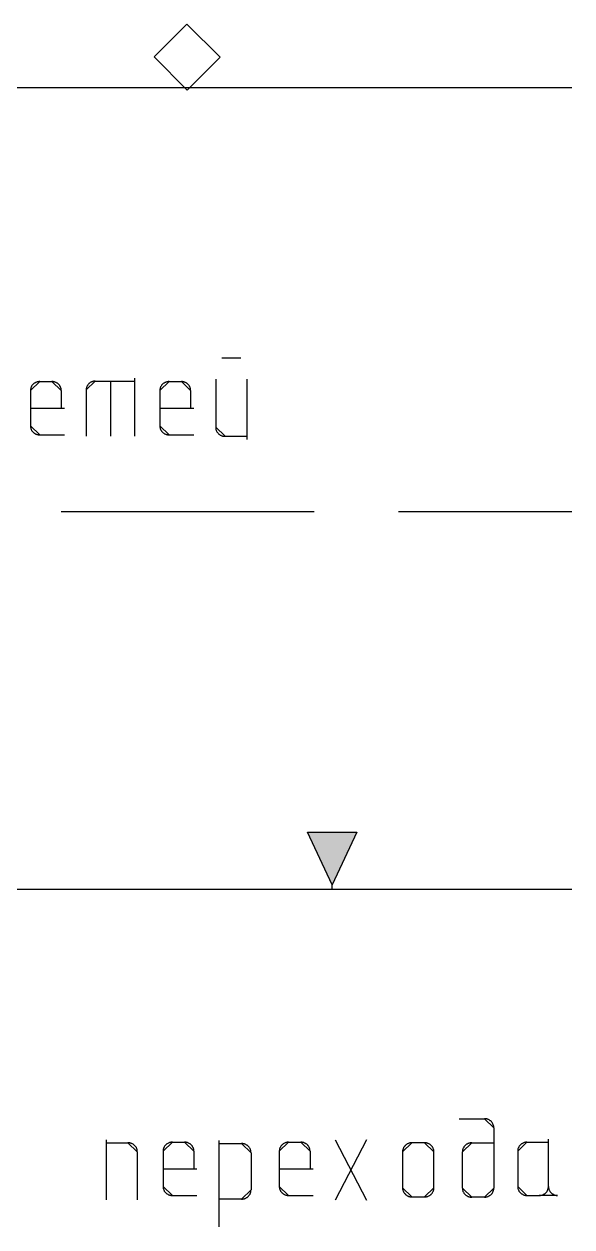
# Model space of a CAD drawing. Extents: x 8646 to 18206, y -17605 to -192.
# Drawn here: x 11117.31 to 11121.95, y -9034.72 to -9024.53 of the extents above; entities that cross this region are included whole.
import ezdxf

# ---------------------------------------------------------------- set-up
doc = ezdxf.new("R2010")
doc.units = 0
doc.layers.get('0').update_dxf_attribs({"linetype": 'CONTINUOUS'})

msp = doc.modelspace()

# ---------------------------------------------------------------- hatches: boundary and pattern name
at = {"linetype": 'CONTINUOUS'}
msp.add_hatch(color=8, dxfattribs=at).paths.add_polyline_path([(11119.923, -9031.822), (11119.715, -9031.376), (11120.132, -9031.376)])

# ---------------------------------------------------------------- linework, layer by layer
at = {"color": 8, "linetype": 'CONTINUOUS'}
for p, q in [((11118.692, -9024.526), (11118.414, -9024.805)), ((11118.974, -9024.808), (11118.692, -9024.526)), ((11118.414, -9024.805), (11118.695, -9025.086)), ((11118.695, -9025.086), (11118.974, -9024.808)), ((11103.335, -9025.065), (11121.954, -9025.065)), ((11119.148, -9027.357), (11118.989, -9027.357)), ((11117.445, -9027.557), (11117.549, -9027.557)), ((11117.916, -9027.553), (11118.249, -9027.553)), ((11118.044, -9027.553), (11118.044, -9028.02)), ((11118.249, -9027.528), (11118.249, -9028.02)), ((11118.541, -9027.557), (11118.646, -9027.557)), ((11118.936, -9027.535), (11118.936, -9027.944)), ((11119.201, -9027.535), (11119.201, -9028.046)), ((11117.367, -9027.632), (11117.367, -9027.932)), ((11117.628, -9027.632), (11117.628, -9027.782)), ((11117.839, -9027.626), (11117.839, -9028.02)), ((11118.463, -9027.632), (11118.463, -9027.932)), ((11118.724, -9027.632), (11118.724, -9027.782)), ((11117.367, -9027.782), (11117.654, -9027.782)), ((11118.463, -9027.782), (11118.75, -9027.782)), ((11117.445, -9028.008), (11117.654, -9028.008)), ((11118.541, -9028.008), (11118.75, -9028.008)), ((11119.015, -9028.02), (11119.201, -9028.02)), ((11117.626, -9028.657), (11119.769, -9028.657)), ((11120.484, -9028.657), (11121.954, -9028.657)), ((11119.715, -9031.376), (11120.132, -9031.376)), ((11119.923, -9031.822), (11119.715, -9031.376)), ((11120.132, -9031.376), (11119.923, -9031.822)), ((11103.335, -9031.858), (11121.954, -9031.858)), ((11119.923, -9031.858), (11119.923, -9031.822)), ((11120.999, -9033.804), (11121.212, -9033.804)), ((11121.292, -9033.88), (11121.292, -9034.392)), ((11118.007, -9033.982), (11118.007, -9034.492)), ((11118.007, -9034.008), (11118.193, -9034.008)), ((11118.569, -9034.004), (11118.673, -9034.004)), ((11118.963, -9033.988), (11118.963, -9034.721)), ((11118.963, -9034.014), (11119.154, -9034.014)), ((11119.553, -9034.004), (11119.658, -9034.004)), ((11120.213, -9033.982), (11119.947, -9034.493)), ((11119.947, -9033.982), (11120.213, -9034.493)), ((11120.705, -9034.008), (11120.599, -9034.008)), ((11121.106, -9034.008), (11121.292, -9034.008)), ((11121.573, -9034.004), (11121.755, -9034.004)), ((11121.755, -9034.379), (11121.755, -9033.978)), ((11118.272, -9034.084), (11118.272, -9034.492)), ((11118.491, -9034.079), (11118.491, -9034.379)), ((11118.751, -9034.079), (11118.751, -9034.229)), ((11119.236, -9034.092), (11119.236, -9034.407)), ((11119.475, -9034.079), (11119.475, -9034.379)), ((11119.736, -9034.079), (11119.736, -9034.229)), ((11120.519, -9034.084), (11120.519, -9034.39)), ((11120.784, -9034.39), (11120.784, -9034.084)), ((11121.026, -9034.392), (11121.026, -9034.085)), ((11121.495, -9034.079), (11121.495, -9034.379)), ((11118.491, -9034.229), (11118.777, -9034.229)), ((11119.475, -9034.229), (11119.762, -9034.229)), ((11118.569, -9034.454), (11118.777, -9034.454)), ((11119.154, -9034.485), (11118.963, -9034.485)), ((11119.553, -9034.454), (11119.762, -9034.454)), ((11120.599, -9034.467), (11120.705, -9034.467)), ((11121.212, -9034.469), (11121.106, -9034.469)), ((11121.573, -9034.454), (11121.677, -9034.454))]:
    msp.add_line(p, q, dxfattribs=at)
at = {"color": 8, "linetype": 'CONTINUOUS', "flags": 128}
for points in [[(11117.445, -9027.557), (11117.441, -9027.557), (11117.437, -9027.557), (11117.433, -9027.558), (11117.429, -9027.558), (11117.425, -9027.559), (11117.421, -9027.56), (11117.417, -9027.562), (11117.413, -9027.563), (11117.41, -9027.565), (11117.406, -9027.567), (11117.403, -9027.569), (11117.399, -9027.571), (11117.396, -9027.573), (11117.393, -9027.576), (11117.39, -9027.579), (11117.387, -9027.582), (11117.384, -9027.585), (11117.382, -9027.588), (11117.38, -9027.591), (11117.377, -9027.594), (11117.376, -9027.598), (11117.374, -9027.601), (11117.372, -9027.605), (11117.371, -9027.609), (11117.37, -9027.612), (11117.369, -9027.616), (11117.368, -9027.62), (11117.367, -9027.624), (11117.367, -9027.628), (11117.367, -9027.632)], [(11117.628, -9027.632), (11117.627, -9027.628), (11117.627, -9027.624), (11117.627, -9027.62), (11117.626, -9027.616), (11117.625, -9027.612), (11117.624, -9027.609), (11117.622, -9027.605), (11117.621, -9027.601), (11117.619, -9027.598), (11117.617, -9027.594), (11117.615, -9027.591), (11117.613, -9027.588), (11117.61, -9027.585), (11117.608, -9027.582), (11117.605, -9027.579), (11117.602, -9027.576), (11117.599, -9027.573), (11117.595, -9027.571), (11117.592, -9027.569), (11117.588, -9027.567), (11117.585, -9027.565), (11117.581, -9027.563), (11117.577, -9027.562), (11117.574, -9027.56), (11117.57, -9027.559), (11117.566, -9027.558), (11117.562, -9027.558), (11117.558, -9027.557), (11117.553, -9027.557), (11117.549, -9027.557)], [(11117.916, -9027.553), (11117.912, -9027.553), (11117.908, -9027.553), (11117.904, -9027.553), (11117.9, -9027.554), (11117.896, -9027.555), (11117.892, -9027.556), (11117.889, -9027.558), (11117.885, -9027.559), (11117.881, -9027.561), (11117.878, -9027.562), (11117.874, -9027.564), (11117.871, -9027.567), (11117.868, -9027.569), (11117.865, -9027.572), (11117.862, -9027.574), (11117.859, -9027.577), (11117.856, -9027.58), (11117.854, -9027.583), (11117.852, -9027.586), (11117.85, -9027.589), (11117.848, -9027.593), (11117.846, -9027.596), (11117.844, -9027.6), (11117.843, -9027.604), (11117.842, -9027.607), (11117.841, -9027.611), (11117.84, -9027.615), (11117.84, -9027.619), (11117.839, -9027.622), (11117.839, -9027.626)], [(11118.541, -9027.557), (11118.537, -9027.557), (11118.533, -9027.557), (11118.529, -9027.558), (11118.525, -9027.558), (11118.521, -9027.559), (11118.517, -9027.56), (11118.513, -9027.562), (11118.51, -9027.563), (11118.506, -9027.565), (11118.502, -9027.567), (11118.499, -9027.569), (11118.496, -9027.571), (11118.492, -9027.573), (11118.489, -9027.576), (11118.486, -9027.579), (11118.483, -9027.582), (11118.481, -9027.585), (11118.478, -9027.588), (11118.476, -9027.591), (11118.474, -9027.594), (11118.472, -9027.598), (11118.47, -9027.601), (11118.469, -9027.605), (11118.467, -9027.609), (11118.466, -9027.612), (11118.465, -9027.616), (11118.464, -9027.62), (11118.464, -9027.624), (11118.463, -9027.628), (11118.463, -9027.632)], [(11118.724, -9027.632), (11118.724, -9027.628), (11118.723, -9027.624), (11118.723, -9027.62), (11118.722, -9027.616), (11118.721, -9027.612), (11118.72, -9027.609), (11118.719, -9027.605), (11118.717, -9027.601), (11118.715, -9027.598), (11118.713, -9027.594), (11118.711, -9027.591), (11118.709, -9027.588), (11118.706, -9027.585), (11118.704, -9027.582), (11118.701, -9027.579), (11118.698, -9027.576), (11118.695, -9027.573), (11118.692, -9027.571), (11118.688, -9027.569), (11118.685, -9027.567), (11118.681, -9027.565), (11118.677, -9027.563), (11118.674, -9027.562), (11118.67, -9027.56), (11118.666, -9027.559), (11118.662, -9027.558), (11118.658, -9027.558), (11118.654, -9027.557), (11118.65, -9027.557), (11118.646, -9027.557)], [(11117.367, -9027.932), (11117.367, -9027.936), (11117.367, -9027.94), (11117.368, -9027.944), (11117.369, -9027.948), (11117.37, -9027.952), (11117.371, -9027.956), (11117.372, -9027.959), (11117.374, -9027.963), (11117.376, -9027.967), (11117.377, -9027.97), (11117.38, -9027.973), (11117.382, -9027.977), (11117.384, -9027.98), (11117.387, -9027.983), (11117.39, -9027.986), (11117.393, -9027.988), (11117.396, -9027.991), (11117.399, -9027.993), (11117.403, -9027.995), (11117.406, -9027.998), (11117.41, -9027.999), (11117.413, -9028.001), (11117.417, -9028.003), (11117.421, -9028.004), (11117.425, -9028.005), (11117.429, -9028.006), (11117.433, -9028.007), (11117.437, -9028.007), (11117.441, -9028.008), (11117.445, -9028.008)], [(11118.463, -9027.932), (11118.463, -9027.936), (11118.464, -9027.94), (11118.464, -9027.944), (11118.465, -9027.948), (11118.466, -9027.952), (11118.467, -9027.956), (11118.469, -9027.959), (11118.47, -9027.963), (11118.472, -9027.967), (11118.474, -9027.97), (11118.476, -9027.973), (11118.478, -9027.977), (11118.481, -9027.98), (11118.483, -9027.983), (11118.486, -9027.986), (11118.489, -9027.988), (11118.492, -9027.991), (11118.496, -9027.993), (11118.499, -9027.995), (11118.502, -9027.998), (11118.506, -9027.999), (11118.51, -9028.001), (11118.513, -9028.003), (11118.517, -9028.004), (11118.521, -9028.005), (11118.525, -9028.006), (11118.529, -9028.007), (11118.533, -9028.007), (11118.537, -9028.008), (11118.541, -9028.008)], [(11118.936, -9027.944), (11118.936, -9027.948), (11118.936, -9027.952), (11118.937, -9027.956), (11118.937, -9027.96), (11118.938, -9027.963), (11118.939, -9027.967), (11118.941, -9027.971), (11118.943, -9027.975), (11118.944, -9027.978), (11118.946, -9027.982), (11118.948, -9027.985), (11118.951, -9027.989), (11118.953, -9027.992), (11118.956, -9027.995), (11118.959, -9027.998), (11118.962, -9028.001), (11118.965, -9028.003), (11118.968, -9028.006), (11118.972, -9028.008), (11118.975, -9028.01), (11118.979, -9028.012), (11118.983, -9028.014), (11118.987, -9028.015), (11118.991, -9028.016), (11118.995, -9028.018), (11118.999, -9028.018), (11119.003, -9028.019), (11119.007, -9028.02), (11119.011, -9028.02), (11119.015, -9028.02)], [(11121.292, -9033.88), (11121.292, -9033.876), (11121.292, -9033.872), (11121.291, -9033.868), (11121.29, -9033.864), (11121.289, -9033.861), (11121.288, -9033.857), (11121.287, -9033.853), (11121.285, -9033.849), (11121.283, -9033.846), (11121.281, -9033.842), (11121.279, -9033.839), (11121.277, -9033.835), (11121.274, -9033.832), (11121.272, -9033.829), (11121.269, -9033.826), (11121.266, -9033.823), (11121.262, -9033.821), (11121.259, -9033.818), (11121.256, -9033.816), (11121.252, -9033.814), (11121.248, -9033.812), (11121.245, -9033.81), (11121.241, -9033.809), (11121.237, -9033.807), (11121.233, -9033.806), (11121.229, -9033.805), (11121.225, -9033.805), (11121.221, -9033.804), (11121.216, -9033.804), (11121.212, -9033.804)], [(11118.272, -9034.084), (11118.272, -9034.08), (11118.272, -9034.076), (11118.271, -9034.072), (11118.271, -9034.068), (11118.27, -9034.064), (11118.268, -9034.061), (11118.267, -9034.057), (11118.265, -9034.053), (11118.264, -9034.049), (11118.262, -9034.046), (11118.259, -9034.043), (11118.257, -9034.039), (11118.255, -9034.036), (11118.252, -9034.033), (11118.249, -9034.03), (11118.246, -9034.027), (11118.243, -9034.025), (11118.24, -9034.022), (11118.236, -9034.02), (11118.232, -9034.018), (11118.229, -9034.016), (11118.225, -9034.014), (11118.221, -9034.013), (11118.217, -9034.011), (11118.213, -9034.01), (11118.209, -9034.009), (11118.205, -9034.009), (11118.201, -9034.008), (11118.197, -9034.008), (11118.193, -9034.008)], [(11118.569, -9034.004), (11118.565, -9034.004), (11118.561, -9034.004), (11118.557, -9034.004), (11118.553, -9034.005), (11118.549, -9034.006), (11118.545, -9034.007), (11118.541, -9034.008), (11118.537, -9034.01), (11118.533, -9034.012), (11118.53, -9034.014), (11118.526, -9034.016), (11118.523, -9034.018), (11118.52, -9034.02), (11118.517, -9034.023), (11118.514, -9034.026), (11118.511, -9034.028), (11118.508, -9034.031), (11118.506, -9034.034), (11118.503, -9034.038), (11118.501, -9034.041), (11118.499, -9034.045), (11118.497, -9034.048), (11118.496, -9034.052), (11118.494, -9034.055), (11118.493, -9034.059), (11118.492, -9034.063), (11118.492, -9034.067), (11118.491, -9034.071), (11118.491, -9034.075), (11118.491, -9034.079)], [(11118.751, -9034.079), (11118.751, -9034.075), (11118.751, -9034.071), (11118.75, -9034.067), (11118.75, -9034.063), (11118.749, -9034.059), (11118.747, -9034.055), (11118.746, -9034.052), (11118.744, -9034.048), (11118.743, -9034.045), (11118.741, -9034.041), (11118.739, -9034.038), (11118.736, -9034.034), (11118.734, -9034.031), (11118.731, -9034.028), (11118.728, -9034.026), (11118.725, -9034.023), (11118.722, -9034.02), (11118.719, -9034.018), (11118.716, -9034.016), (11118.712, -9034.014), (11118.709, -9034.012), (11118.705, -9034.01), (11118.701, -9034.008), (11118.697, -9034.007), (11118.693, -9034.006), (11118.689, -9034.005), (11118.685, -9034.004), (11118.681, -9034.004), (11118.677, -9034.004), (11118.673, -9034.004)], [(11119.236, -9034.092), (11119.235, -9034.088), (11119.235, -9034.084), (11119.235, -9034.08), (11119.234, -9034.076), (11119.233, -9034.072), (11119.232, -9034.068), (11119.23, -9034.064), (11119.228, -9034.06), (11119.227, -9034.057), (11119.225, -9034.053), (11119.222, -9034.05), (11119.22, -9034.046), (11119.217, -9034.043), (11119.215, -9034.04), (11119.212, -9034.037), (11119.209, -9034.034), (11119.205, -9034.031), (11119.202, -9034.029), (11119.198, -9034.027), (11119.195, -9034.024), (11119.191, -9034.022), (11119.187, -9034.021), (11119.183, -9034.019), (11119.179, -9034.018), (11119.175, -9034.017), (11119.171, -9034.016), (11119.167, -9034.015), (11119.162, -9034.014), (11119.158, -9034.014), (11119.154, -9034.014)], [(11119.553, -9034.004), (11119.549, -9034.004), (11119.545, -9034.004), (11119.541, -9034.004), (11119.537, -9034.005), (11119.533, -9034.006), (11119.529, -9034.007), (11119.525, -9034.008), (11119.522, -9034.01), (11119.518, -9034.012), (11119.514, -9034.014), (11119.511, -9034.016), (11119.507, -9034.018), (11119.504, -9034.02), (11119.501, -9034.023), (11119.498, -9034.026), (11119.495, -9034.028), (11119.493, -9034.031), (11119.49, -9034.034), (11119.488, -9034.038), (11119.486, -9034.041), (11119.484, -9034.045), (11119.482, -9034.048), (11119.48, -9034.052), (11119.479, -9034.055), (11119.478, -9034.059), (11119.477, -9034.063), (11119.476, -9034.067), (11119.476, -9034.071), (11119.475, -9034.075), (11119.475, -9034.079)], [(11119.736, -9034.079), (11119.736, -9034.075), (11119.735, -9034.071), (11119.735, -9034.067), (11119.734, -9034.063), (11119.733, -9034.059), (11119.732, -9034.055), (11119.73, -9034.052), (11119.729, -9034.048), (11119.727, -9034.045), (11119.725, -9034.041), (11119.723, -9034.038), (11119.721, -9034.034), (11119.718, -9034.031), (11119.716, -9034.028), (11119.713, -9034.026), (11119.71, -9034.023), (11119.707, -9034.02), (11119.703, -9034.018), (11119.7, -9034.016), (11119.697, -9034.014), (11119.693, -9034.012), (11119.689, -9034.01), (11119.686, -9034.008), (11119.682, -9034.007), (11119.678, -9034.006), (11119.674, -9034.005), (11119.67, -9034.004), (11119.666, -9034.004), (11119.662, -9034.004), (11119.658, -9034.004)], [(11120.599, -9034.008), (11120.595, -9034.008), (11120.59, -9034.008), (11120.586, -9034.009), (11120.582, -9034.009), (11120.578, -9034.01), (11120.574, -9034.011), (11120.57, -9034.013), (11120.566, -9034.014), (11120.563, -9034.016), (11120.559, -9034.018), (11120.555, -9034.02), (11120.552, -9034.022), (11120.549, -9034.025), (11120.545, -9034.027), (11120.542, -9034.03), (11120.54, -9034.033), (11120.537, -9034.036), (11120.534, -9034.039), (11120.532, -9034.043), (11120.53, -9034.046), (11120.528, -9034.049), (11120.526, -9034.053), (11120.524, -9034.057), (11120.523, -9034.061), (11120.522, -9034.064), (11120.521, -9034.068), (11120.52, -9034.072), (11120.52, -9034.076), (11120.519, -9034.08), (11120.519, -9034.084)], [(11120.784, -9034.084), (11120.784, -9034.08), (11120.784, -9034.076), (11120.784, -9034.072), (11120.783, -9034.068), (11120.782, -9034.064), (11120.781, -9034.061), (11120.779, -9034.057), (11120.778, -9034.053), (11120.776, -9034.049), (11120.774, -9034.046), (11120.772, -9034.043), (11120.769, -9034.039), (11120.767, -9034.036), (11120.764, -9034.033), (11120.761, -9034.03), (11120.758, -9034.027), (11120.755, -9034.025), (11120.752, -9034.022), (11120.748, -9034.02), (11120.745, -9034.018), (11120.741, -9034.016), (11120.737, -9034.014), (11120.733, -9034.013), (11120.73, -9034.011), (11120.725, -9034.01), (11120.721, -9034.009), (11120.717, -9034.009), (11120.713, -9034.008), (11120.709, -9034.008), (11120.705, -9034.008)], [(11121.106, -9034.008), (11121.102, -9034.008), (11121.097, -9034.009), (11121.093, -9034.009), (11121.089, -9034.01), (11121.085, -9034.011), (11121.081, -9034.012), (11121.077, -9034.013), (11121.073, -9034.015), (11121.069, -9034.017), (11121.066, -9034.019), (11121.062, -9034.021), (11121.059, -9034.023), (11121.056, -9034.025), (11121.052, -9034.028), (11121.049, -9034.031), (11121.046, -9034.034), (11121.044, -9034.037), (11121.041, -9034.04), (11121.039, -9034.043), (11121.037, -9034.047), (11121.035, -9034.05), (11121.033, -9034.054), (11121.031, -9034.058), (11121.03, -9034.061), (11121.029, -9034.065), (11121.028, -9034.069), (11121.027, -9034.073), (11121.026, -9034.077), (11121.026, -9034.081), (11121.026, -9034.085)], [(11121.573, -9034.004), (11121.569, -9034.004), (11121.565, -9034.004), (11121.561, -9034.004), (11121.557, -9034.005), (11121.553, -9034.006), (11121.549, -9034.007), (11121.545, -9034.008), (11121.541, -9034.01), (11121.537, -9034.012), (11121.534, -9034.014), (11121.53, -9034.016), (11121.527, -9034.018), (11121.524, -9034.02), (11121.521, -9034.023), (11121.518, -9034.026), (11121.515, -9034.028), (11121.512, -9034.031), (11121.51, -9034.034), (11121.507, -9034.038), (11121.505, -9034.041), (11121.503, -9034.045), (11121.502, -9034.048), (11121.5, -9034.052), (11121.499, -9034.055), (11121.497, -9034.059), (11121.497, -9034.063), (11121.496, -9034.067), (11121.495, -9034.071), (11121.495, -9034.075), (11121.495, -9034.079)], [(11118.491, -9034.379), (11118.491, -9034.383), (11118.491, -9034.387), (11118.492, -9034.391), (11118.492, -9034.395), (11118.493, -9034.399), (11118.494, -9034.402), (11118.496, -9034.406), (11118.497, -9034.41), (11118.499, -9034.413), (11118.501, -9034.417), (11118.503, -9034.42), (11118.506, -9034.424), (11118.508, -9034.427), (11118.511, -9034.43), (11118.514, -9034.432), (11118.517, -9034.435), (11118.52, -9034.438), (11118.523, -9034.44), (11118.526, -9034.442), (11118.53, -9034.444), (11118.533, -9034.446), (11118.537, -9034.448), (11118.541, -9034.449), (11118.545, -9034.451), (11118.549, -9034.452), (11118.553, -9034.453), (11118.557, -9034.454), (11118.561, -9034.454), (11118.565, -9034.454), (11118.569, -9034.454)], [(11119.154, -9034.485), (11119.158, -9034.485), (11119.162, -9034.485), (11119.167, -9034.484), (11119.171, -9034.484), (11119.175, -9034.483), (11119.179, -9034.482), (11119.183, -9034.48), (11119.187, -9034.479), (11119.191, -9034.477), (11119.195, -9034.475), (11119.198, -9034.473), (11119.202, -9034.471), (11119.205, -9034.468), (11119.209, -9034.465), (11119.212, -9034.462), (11119.215, -9034.46), (11119.217, -9034.456), (11119.22, -9034.453), (11119.222, -9034.45), (11119.225, -9034.446), (11119.227, -9034.443), (11119.228, -9034.439), (11119.23, -9034.435), (11119.232, -9034.431), (11119.233, -9034.427), (11119.234, -9034.423), (11119.235, -9034.419), (11119.235, -9034.415), (11119.235, -9034.411), (11119.236, -9034.407)], [(11119.475, -9034.379), (11119.475, -9034.383), (11119.476, -9034.387), (11119.476, -9034.391), (11119.477, -9034.395), (11119.478, -9034.399), (11119.479, -9034.402), (11119.48, -9034.406), (11119.482, -9034.41), (11119.484, -9034.413), (11119.486, -9034.417), (11119.488, -9034.42), (11119.49, -9034.424), (11119.493, -9034.427), (11119.495, -9034.43), (11119.498, -9034.432), (11119.501, -9034.435), (11119.504, -9034.438), (11119.507, -9034.44), (11119.511, -9034.442), (11119.514, -9034.444), (11119.518, -9034.446), (11119.522, -9034.448), (11119.525, -9034.449), (11119.529, -9034.451), (11119.533, -9034.452), (11119.537, -9034.453), (11119.541, -9034.454), (11119.545, -9034.454), (11119.549, -9034.454), (11119.553, -9034.454)], [(11120.519, -9034.39), (11120.519, -9034.394), (11120.52, -9034.398), (11120.52, -9034.402), (11120.521, -9034.406), (11120.522, -9034.41), (11120.523, -9034.414), (11120.524, -9034.418), (11120.526, -9034.422), (11120.528, -9034.425), (11120.53, -9034.429), (11120.532, -9034.432), (11120.534, -9034.435), (11120.537, -9034.439), (11120.54, -9034.442), (11120.542, -9034.445), (11120.545, -9034.447), (11120.549, -9034.45), (11120.552, -9034.452), (11120.555, -9034.455), (11120.559, -9034.457), (11120.563, -9034.459), (11120.566, -9034.46), (11120.57, -9034.462), (11120.574, -9034.463), (11120.578, -9034.464), (11120.582, -9034.465), (11120.586, -9034.466), (11120.59, -9034.467), (11120.595, -9034.467), (11120.599, -9034.467)], [(11120.705, -9034.467), (11120.709, -9034.467), (11120.713, -9034.467), (11120.717, -9034.466), (11120.721, -9034.465), (11120.725, -9034.464), (11120.73, -9034.463), (11120.733, -9034.462), (11120.737, -9034.46), (11120.741, -9034.459), (11120.745, -9034.457), (11120.748, -9034.455), (11120.752, -9034.452), (11120.755, -9034.45), (11120.758, -9034.447), (11120.761, -9034.445), (11120.764, -9034.442), (11120.767, -9034.439), (11120.769, -9034.435), (11120.772, -9034.432), (11120.774, -9034.429), (11120.776, -9034.425), (11120.778, -9034.422), (11120.779, -9034.418), (11120.781, -9034.414), (11120.782, -9034.41), (11120.783, -9034.406), (11120.784, -9034.402), (11120.784, -9034.398), (11120.784, -9034.394), (11120.784, -9034.39)], [(11121.026, -9034.392), (11121.026, -9034.396), (11121.026, -9034.4), (11121.027, -9034.404), (11121.028, -9034.408), (11121.029, -9034.412), (11121.03, -9034.416), (11121.031, -9034.42), (11121.033, -9034.423), (11121.035, -9034.427), (11121.037, -9034.431), (11121.039, -9034.434), (11121.041, -9034.437), (11121.044, -9034.44), (11121.046, -9034.443), (11121.049, -9034.446), (11121.052, -9034.449), (11121.056, -9034.452), (11121.059, -9034.454), (11121.062, -9034.456), (11121.066, -9034.459), (11121.069, -9034.461), (11121.073, -9034.462), (11121.077, -9034.464), (11121.081, -9034.465), (11121.085, -9034.466), (11121.089, -9034.467), (11121.093, -9034.468), (11121.097, -9034.468), (11121.102, -9034.469), (11121.106, -9034.469)], [(11121.212, -9034.469), (11121.216, -9034.469), (11121.221, -9034.468), (11121.225, -9034.468), (11121.229, -9034.467), (11121.233, -9034.466), (11121.237, -9034.465), (11121.241, -9034.464), (11121.245, -9034.462), (11121.248, -9034.461), (11121.252, -9034.459), (11121.256, -9034.456), (11121.259, -9034.454), (11121.262, -9034.452), (11121.266, -9034.449), (11121.269, -9034.446), (11121.272, -9034.443), (11121.274, -9034.44), (11121.277, -9034.437), (11121.279, -9034.434), (11121.281, -9034.431), (11121.283, -9034.427), (11121.285, -9034.423), (11121.287, -9034.42), (11121.288, -9034.416), (11121.289, -9034.412), (11121.29, -9034.408), (11121.291, -9034.404), (11121.292, -9034.4), (11121.292, -9034.396), (11121.292, -9034.392)], [(11121.495, -9034.379), (11121.495, -9034.383), (11121.495, -9034.387), (11121.496, -9034.391), (11121.497, -9034.395), (11121.497, -9034.399), (11121.499, -9034.402), (11121.5, -9034.406), (11121.502, -9034.41), (11121.503, -9034.413), (11121.505, -9034.417), (11121.507, -9034.42), (11121.51, -9034.424), (11121.512, -9034.427), (11121.515, -9034.43), (11121.518, -9034.432), (11121.521, -9034.435), (11121.524, -9034.438), (11121.527, -9034.44), (11121.53, -9034.442), (11121.534, -9034.444), (11121.537, -9034.446), (11121.541, -9034.448), (11121.545, -9034.449), (11121.549, -9034.451), (11121.553, -9034.452), (11121.557, -9034.453), (11121.561, -9034.454), (11121.565, -9034.454), (11121.569, -9034.454), (11121.573, -9034.454)], [(11121.677, -9034.454), (11121.681, -9034.454), (11121.685, -9034.454), (11121.689, -9034.454), (11121.693, -9034.453), (11121.697, -9034.452), (11121.701, -9034.451), (11121.705, -9034.449), (11121.709, -9034.448), (11121.713, -9034.446), (11121.716, -9034.444), (11121.72, -9034.442), (11121.723, -9034.44), (11121.726, -9034.438), (11121.73, -9034.435), (11121.732, -9034.432), (11121.735, -9034.43), (11121.738, -9034.427), (11121.74, -9034.424), (11121.743, -9034.42), (11121.745, -9034.417), (11121.747, -9034.413), (11121.748, -9034.41), (11121.75, -9034.406), (11121.751, -9034.402), (11121.753, -9034.399), (11121.754, -9034.395), (11121.754, -9034.391), (11121.755, -9034.387), (11121.755, -9034.383), (11121.755, -9034.379), (11121.755, -9034.383), (11121.756, -9034.387), (11121.756, -9034.391), (11121.757, -9034.395), (11121.758, -9034.399), (11121.759, -9034.402), (11121.761, -9034.406), (11121.762, -9034.41), (11121.764, -9034.413), (11121.766, -9034.417), (11121.768, -9034.42), (11121.77, -9034.424), (11121.773, -9034.427), (11121.775, -9034.43), (11121.778, -9034.432), (11121.781, -9034.435), (11121.784, -9034.438), (11121.787, -9034.44), (11121.791, -9034.442), (11121.794, -9034.444), (11121.798, -9034.446), (11121.802, -9034.448), (11121.805, -9034.449), (11121.809, -9034.451), (11121.813, -9034.452), (11121.817, -9034.453), (11121.821, -9034.454), (11121.825, -9034.454), (11121.829, -9034.454), (11121.833, -9034.454)]]:
    msp.add_lwpolyline(points, close=True, dxfattribs=at)

doc.saveas('drawing.dxf')
